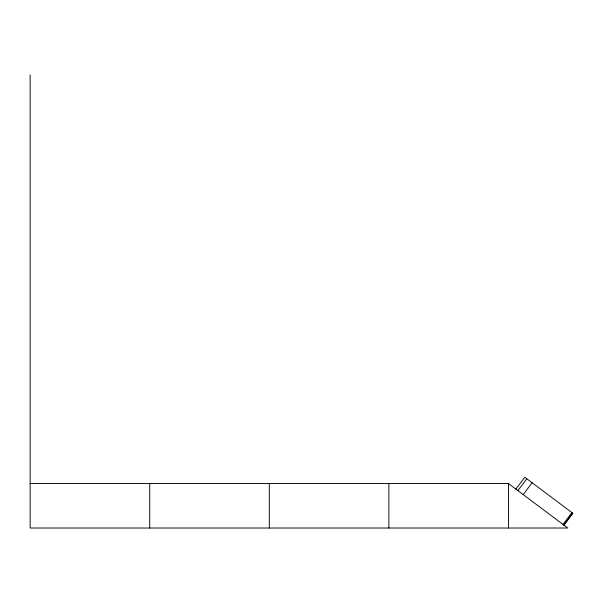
<?xml version="1.0" encoding="UTF-8"?>
<svg xmlns="http://www.w3.org/2000/svg" width="603" height="603" viewBox="0 0 603 603"><rect width="100%" height="100%" fill="white"/><g stroke="black" fill="none" stroke-linecap="round" stroke-linejoin="round"><path stroke-width="0.9" d="M515.859 489.086L524.753 477.222L572.85 513.289L563.948 525.153M517.887 490.608L526.788 478.744M523.223 494.603L532.117 482.739M563.014 524.452L571.908 512.588M563.797 525.04L572.699 513.176M30.15 483.538L508.465 483.538L567.785 528.024L30.15 528.024L30.15 74.976M508.465 483.538L508.465 528.024M388.882 483.538L388.882 528.024M269.307 483.538L269.307 528.024M149.725 483.538L149.725 528.024"/></g></svg>
